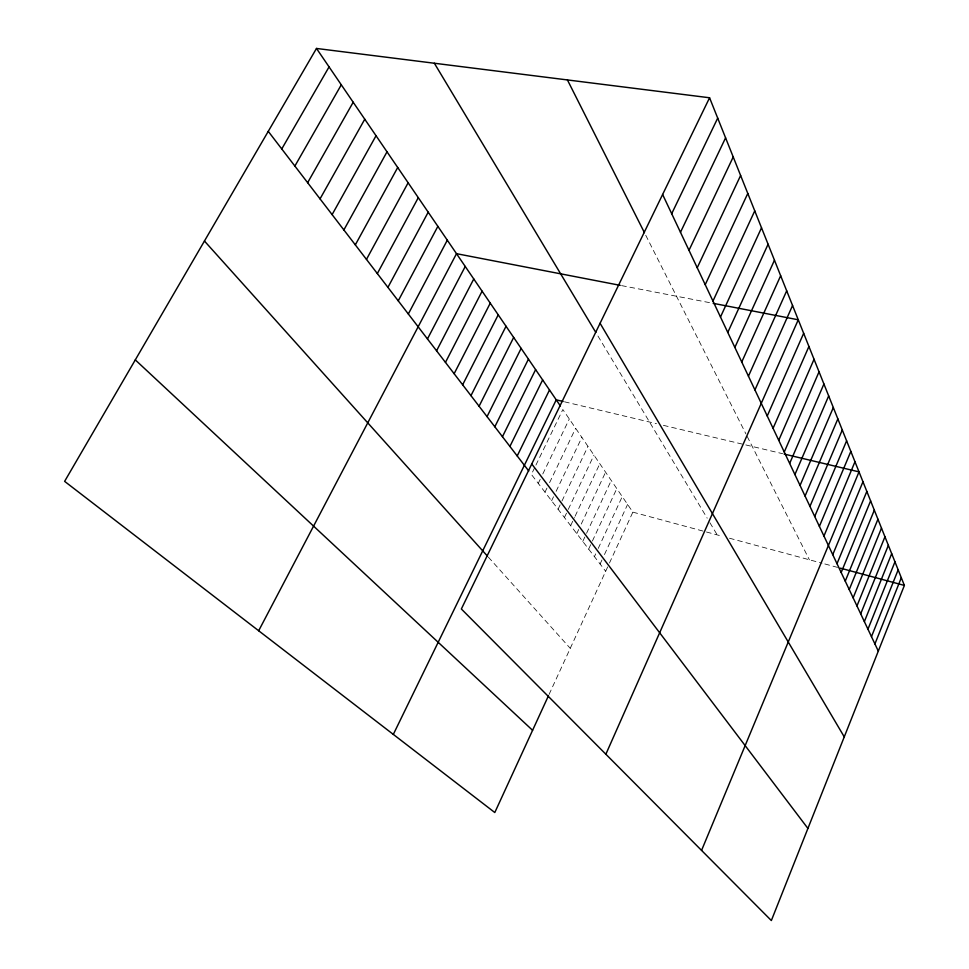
<?xml version="1.0" encoding="UTF-8"?>
<svg xmlns="http://www.w3.org/2000/svg" width="969" height="969" viewBox="0 0 969 969"><rect width="100%" height="100%" fill="white"/><g stroke="black" fill="none" stroke-linecap="round" stroke-linejoin="round"><path stroke-width="0.73" stroke-dasharray="4.84 3.63" d="M549.06 694.458L608.835 564.406M609.465 563.037L632.854 512.141L562.844 409.524L535.324 466.319M600.102 564.019L601.979 559.961M604.474 554.547L627.597 504.437M594.433 556.63L595.693 553.893M598.224 548.442L622.243 496.588M588.655 549.096L591.78 542.374M592.398 541.029L616.793 488.606M582.769 541.417L585.93 534.646M586.56 533.289L611.245 480.467M576.773 533.604L578.687 529.51M581.255 524.047L605.589 472.182M570.656 525.634L574.46 517.555M575.101 516.211L599.823 463.727M564.43 517.507L567.64 510.724M568.282 509.367L593.961 455.127M558.071 509.234L561.33 502.39M561.972 501.021L587.977 446.358M551.603 500.791L553.529 496.746M556.109 491.344L581.872 437.419M545.002 492.179L546.952 488.097M549.568 482.659L575.647 428.298M538.255 483.398L540.205 479.364M542.785 473.998L569.312 419.008M534.67 467.664L531.387 474.435L605.673 571.286M621.589 285.613L710.325 302.788M564.503 401.808L656.473 423.683M663.402 425.343L782.649 453.698M632.854 512.141L722.68 536.378M729.487 538.219L822.015 563.195M824.825 563.958L837.579 567.398M488.388 557.163L570.256 648.334M597.946 336.013L707.2 518.185M709.902 522.703L717.23 534.912M645.742 235.237L745.888 433.858M747.184 436.425L809.381 559.791"/><path stroke-width="1.45" d="M709.574 97.772L904.38 585.421L771.348 920.55L461.353 608.98L709.574 97.772L316.488 48.45L64.62 481.363L494.796 812.531L548.43 695.839M874.922 643.949L901.303 577.718M867.958 629.196L894.956 561.85M871.482 636.645L898.154 569.857M864.372 621.601L891.686 553.674M860.702 613.837L888.355 545.329M853.144 597.837L881.487 528.117M856.971 605.928L884.951 536.802M849.244 589.576L877.938 519.227M845.259 581.134L874.317 510.166M837.01 563.692L866.831 491.428M841.177 572.509L870.61 500.9M832.759 554.668L862.967 481.75M701.556 850.407L859.019 471.867L784.115 454.049M823.953 536.027L854.973 461.753M819.386 526.373L850.843 451.409M814.723 516.501L846.615 440.822M809.951 506.387L842.279 429.994M805.057 496.043L837.858 418.899M800.055 485.433L833.316 407.549M794.919 474.568L828.677 395.921M789.662 463.436L823.916 384.015M784.272 452.026L819.047 371.805M778.737 440.314L814.045 359.293M773.068 428.31L808.921 346.466M767.242 415.98L803.664 333.3M605.867 754.221L798.262 319.794L713.172 303.333M754.948 389.938L792.557 305.514M748.443 376.166L786.695 290.821M741.745 362.006L780.663 275.729M734.865 347.435L774.461 260.213M727.78 332.44L768.078 244.249M720.488 316.996L761.513 227.812M712.966 301.08L754.754 210.879M705.226 284.68L747.789 193.449M697.232 267.759L740.619 175.486M688.995 250.317L733.218 156.966M680.48 232.294L725.587 137.852M671.699 213.701L717.702 118.133M393.317 734.405L556.242 399.846L563.122 401.481M517.216 455.951L549.508 389.974M509.912 446.43L542.64 379.909M502.451 436.692L535.615 369.625M494.832 426.76L528.456 359.124M487.044 416.609L521.14 348.404M479.086 406.241L513.667 337.454M470.958 395.643L506.036 326.262M462.649 384.802L498.236 314.828M454.146 373.719L490.266 303.14M445.461 362.394L482.102 291.185M436.571 350.802L473.768 278.963M427.462 338.932L465.241 266.463M258.675 630.758L456.508 253.672L620.196 285.346M408.324 313.98L447.303 240.179M398.247 300.838L437.867 226.358M387.927 287.369L428.201 212.187M377.329 273.561L418.293 197.664M366.464 259.401L408.131 182.778M355.32 244.866L397.714 167.492M343.874 229.944L387.019 151.818M332.113 214.609L376.045 135.733M320.049 198.875L364.768 119.211M307.633 182.693L353.188 102.242M294.879 166.062L341.294 84.8M281.761 148.947L329.072 66.885M840.414 568.161L904.38 585.421M135.297 359.887L532.587 730.311M204.447 241.027L487.443 556.109M268.256 131.348L528.759 471.007M531.763 463.969L807.916 828.434M316.488 48.45L560.361 405.89M434.354 63.239L595.814 332.452M600.077 323.271L844.253 736.876M567.422 79.93L644.421 232.633M662.614 194.478L878.302 651.107"/></g></svg>
